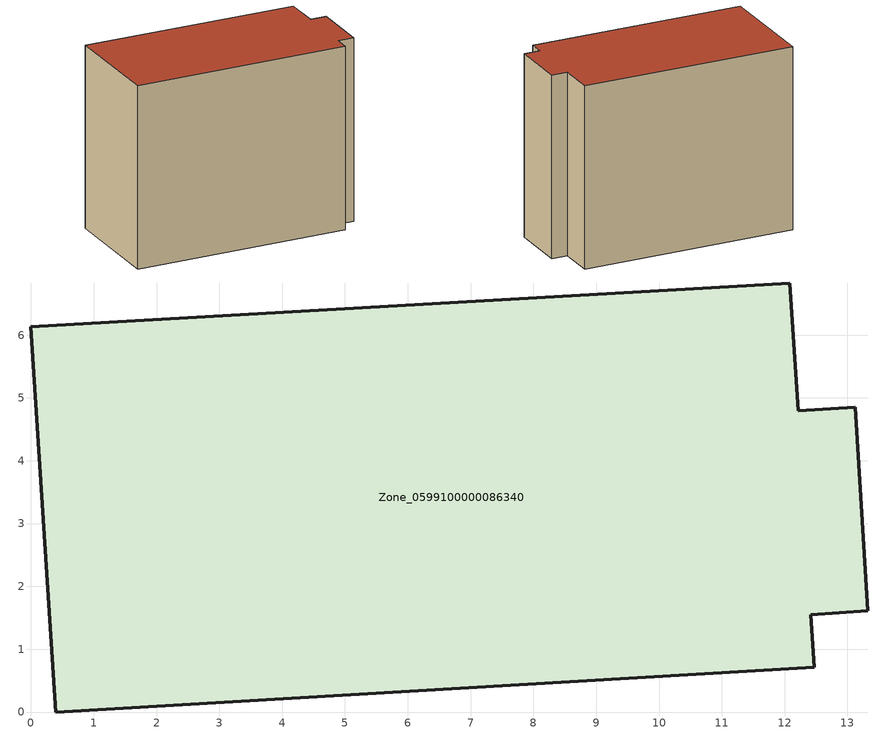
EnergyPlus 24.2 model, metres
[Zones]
Zone_0599100000086340
 floor ground (C_G): 12.22,4.8 13.12,4.85 13.32,1.61 12.42,1.55 12.47,0.71 0.4,0 0,6.13 12.08,6.83 z0
 wall outside (C_F): 0.4,0 12.47,0.71 12.42,1.55 13.32,1.61 13.12,4.85 12.22,4.8 12.08,6.83 0,6.13 0.4,0 z0:10.39
 roof outside (C_R): 13.12,4.85 12.22,4.8 12.08,6.83 0,6.13 0.4,0 12.47,0.71 12.42,1.55 13.32,1.61 z10.39
[BUILDING]
Pand.0599100000086340: North Axis=0; Terrain=City; Loads Convergence Tolerance Value=0.04; Temperature Convergence Tolerance Value=0.4; Solar Distribution=FullExterior; Maximum Number of Warmup Days=25; Minimum Number of Warmup Days=1
[Site:Location]
Rotterdam.The.Hague.AP_ZH_NLD Design_Conditions: Latitude=51.96; Longitude=4.45; Time Zone=1; Elevation=-4.5
[SITE:GROUNDTEMPERATURE:BUILDINGSURFACE]
18, 18, 18, 18, 18, 18, 18, 18, 18, 18, 18, 18
[MATERIAL] Thermal Absorptance=0.9; Solar Absorptance=0.7; Visible Absorptance=0.7
Name | Roughness | Thickness | Conductivity | Density | Specific Heat
G.TI.1946 | MediumSmooth | 0.15 | 1 | 540 | 1210
F.TI.1946 | Rough | 0.3 | 0.857143 | 1920 | 840
R.TI.1946 | MediumRough | 0.2 | 0.1 | 1500 | 1000
[CONSTRUCTION]
C_G: G.TI.1946
C_F: F.TI.1946
C_R: R.TI.1946
[ZONE]
Zone_0599100000086340: Type=1; Multiplier=1; Ceiling Height=Autocalculate; Volume=Autocalculate; Floor Area=autocalculate; Part of Total Floor Area=Yes
[ZONEINFILTRATION:DESIGNFLOWRATE]
Infil_Zone_0599100000086340: Zone or ZoneList or Space or SpaceList=Zone_0599100000086340; Schedule=AlwaysOn; Design Flow Rate Calculation Method=Flow/Area; Flow Rate per Floor Area=0.003; Constant Term Coefficient=1; Temperature Term Coefficient=0; Velocity Term Coefficient=0; Velocity Squared Term Coefficient=0
[HVACTEMPLATE:ZONE:IDEALLOADSAIRSYSTEM]
Zone_0599100000086340: Maximum Heating Supply Air Temperature=50; Minimum Cooling Supply Air Temperature=13; Maximum Heating Supply Air Humidity Ratio=0.0156; Minimum Cooling Supply Air Humidity Ratio=0.0077; Heating Limit=NoLimit; Cooling Limit=NoLimit; Dehumidification Control Type=ConstantSensibleHeatRatio; Cooling Sensible Heat Ratio=0.7; Dehumidification Setpoint=60; Humidification Control Type=None; Humidification Setpoint=30; Outdoor Air Method=None; Outdoor Air Flow Rate per Person=0.00944; Outdoor Air Flow Rate per Zone Floor Area=0; Outdoor Air Flow Rate per Zone=0; Demand Controlled Ventilation Type=None; Outdoor Air Economizer Type=NoEconomizer; Heat Recovery Type=None; Sensible Heat Recovery Effectiveness=0.7; Latent Heat Recovery Effectiveness=0.65
[ZONECONTROL:THERMOSTAT]
ThermostatControl_Zone_0599100000086340: Zone or ZoneList=Zone_0599100000086340; Control Type Schedule=DualSetpointControlType; Control 1=Thermostat_Zone_0599100000086340; Temperature Difference Between Cutout And Setpoint=0
[THERMOSTATSETPOINT:DUALSETPOINT]
Thermostat_Zone_0599100000086340: Heating Setpoint Temperature Schedule=HeatingSetpoint_Zone_0599100000086340; Cooling Setpoint Temperature Schedule=CoolingSetpoint_Zone_0599100000086340
[SCHEDULE:COMPACT]
HeatingSetpoint_Zone_0599100000086340: Through: 12/31, For: AllDays, Until: 24:00, 21
CoolingSetpoint_Zone_0599100000086340: Through: 12/31, For: AllDays, Until: 24:00, 24
DualSetpointControlType: Through: 12/31, For: AllDays, Until: 24:00, 4
AlwaysOn: Through: 12/31, For: AllDays, Until: 24:00, 1
